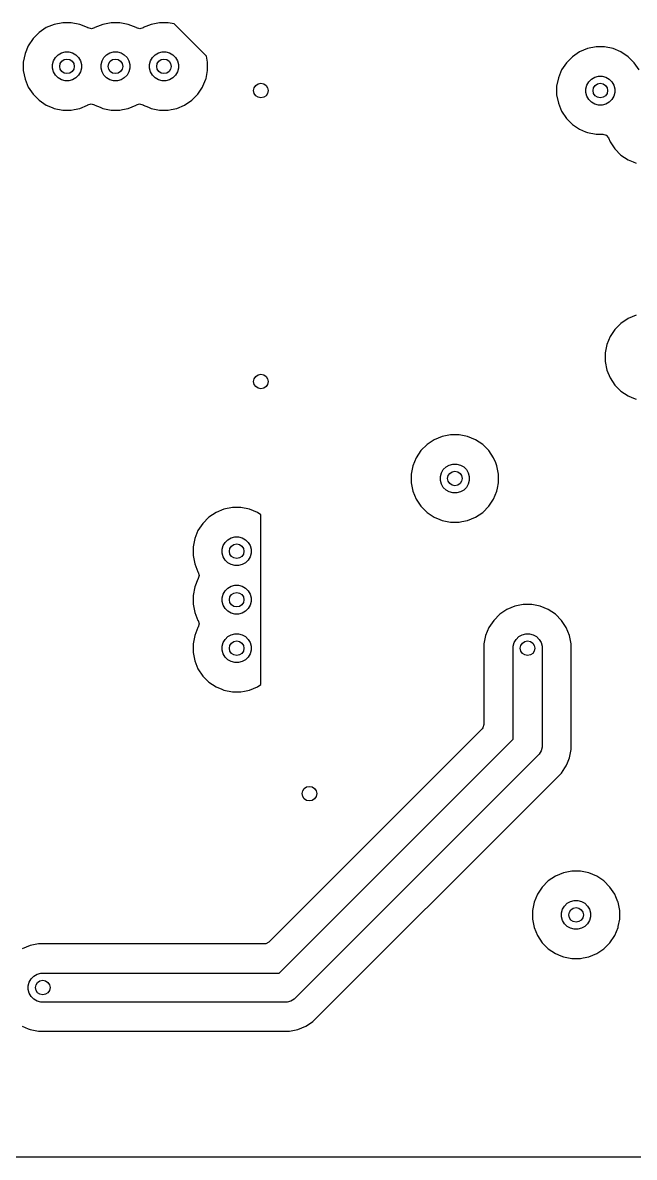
# Model space of a CAD drawing. Header units: inches. Extents: x 1.32 to 5.22, y -7.01 to -1.14.
# Drawn here: x 3.783 to 4.28, y -3.799 to -2.878 of the extents above; entities that cross this region are included whole.
import ezdxf

# ---------------------------------------------------------------- set-up
doc = ezdxf.new("R2010")
doc.units = ezdxf.units.IN
doc.header["$MEASUREMENT"] = 0
doc.layers.add('B.Cu', color=153, linetype='CONTINUOUS', true_color=0x4d7fc4)

msp = doc.modelspace()

# ---------------------------------------------------------------- linework, layer by layer
at = {"layer": 'B.Cu', "linetype": 'CONTINUOUS'}
for p, q in [((3.8021, -2.88197), (3.7963, -2.88585)), ((3.80856, -2.8793), (3.8021, -2.88197)), ((3.8021, -2.88197), (3.8021, -2.88197)), ((3.81541, -2.87793), (3.80856, -2.8793)), ((3.80856, -2.8793), (3.80856, -2.8793)), ((3.82239, -2.87793), (3.81541, -2.87793)), ((3.81541, -2.87793), (3.81541, -2.87793)), ((3.82924, -2.8793), (3.82239, -2.87793)), ((3.82239, -2.87793), (3.82239, -2.87793)), ((3.83569, -2.88197), (3.82924, -2.8793)), ((3.82924, -2.8793), (3.82924, -2.8793)), ((3.83587, -2.88209), (3.83569, -2.88197)), ((3.83569, -2.88197), (3.83569, -2.88197)), ((3.83602, -2.88218), (3.83587, -2.88209)), ((3.83867, -2.88291), (3.83602, -2.88218)), ((3.84129, -2.88209), (3.83867, -2.88291)), ((3.84147, -2.88197), (3.84129, -2.88209)), ((3.84793, -2.8793), (3.84147, -2.88197)), ((3.84147, -2.88197), (3.84147, -2.88197)), ((3.85478, -2.87793), (3.84793, -2.8793)), ((3.84793, -2.8793), (3.84793, -2.8793)), ((3.86176, -2.87793), (3.85478, -2.87793)), ((3.85478, -2.87793), (3.85478, -2.87793)), ((3.86861, -2.8793), (3.86176, -2.87793)), ((3.86176, -2.87793), (3.86176, -2.87793)), ((3.87506, -2.88197), (3.86861, -2.8793)), ((3.86861, -2.8793), (3.86861, -2.8793)), ((3.87524, -2.88209), (3.87506, -2.88197)), ((3.87506, -2.88197), (3.87506, -2.88197)), ((3.87539, -2.88218), (3.87524, -2.88209)), ((3.87804, -2.88291), (3.87539, -2.88218)), ((3.88066, -2.88209), (3.87804, -2.88291)), ((3.88084, -2.88197), (3.88066, -2.88209)), ((3.8873, -2.8793), (3.88084, -2.88197)), ((3.88084, -2.88197), (3.88084, -2.88197)), ((3.89415, -2.87793), (3.8873, -2.8793)), ((3.8873, -2.8793), (3.8873, -2.8793)), ((3.90113, -2.87793), (3.89415, -2.87793)), ((3.89415, -2.87793), (3.89415, -2.87793)), ((3.90588, -2.87888), (3.90113, -2.87793)), ((3.90113, -2.87793), (3.90113, -2.87793)), ((3.93215, -2.90515), (3.90588, -2.87888)), ((3.79136, -2.89079), (3.78748, -2.89659)), ((3.7963, -2.88585), (3.79136, -2.89079)), ((3.79136, -2.89079), (3.79136, -2.89079)), ((3.7963, -2.88585), (3.7963, -2.88585)), ((3.78748, -2.89659), (3.78481, -2.90304)), ((3.78748, -2.89659), (3.78748, -2.89659)), ((3.81438, -2.90247), (3.81736, -2.90168)), ((3.81736, -2.90168), (3.82044, -2.90168)), ((3.82044, -2.90168), (3.82342, -2.90247)), ((3.85375, -2.90247), (3.85673, -2.90168)), ((3.85673, -2.90168), (3.85981, -2.90168)), ((3.85981, -2.90168), (3.86279, -2.90247)), ((3.89312, -2.90247), (3.8961, -2.90168)), ((3.8961, -2.90168), (3.89918, -2.90168)), ((3.89918, -2.90168), (3.90216, -2.90247)), ((4.23518, -2.90165), (4.22937, -2.90553)), ((4.24163, -2.89898), (4.23518, -2.90165)), ((4.23518, -2.90165), (4.23518, -2.90165)), ((4.24848, -2.89762), (4.24163, -2.89898)), ((4.24163, -2.89898), (4.24163, -2.89898)), ((4.25546, -2.89762), (4.24848, -2.89762)), ((4.24848, -2.89762), (4.24848, -2.89762)), ((4.26231, -2.89898), (4.25546, -2.89762)), ((4.25546, -2.89762), (4.25546, -2.89762)), ((4.26876, -2.90165), (4.26231, -2.89898)), ((4.26231, -2.89898), (4.26231, -2.89898)), ((4.27457, -2.90553), (4.26876, -2.90165)), ((4.26876, -2.90165), (4.26876, -2.90165)), ((3.78481, -2.90304), (3.78344, -2.90989)), ((3.78344, -2.90989), (3.78344, -2.91688)), ((3.78481, -2.90304), (3.78481, -2.90304)), ((3.80719, -2.91184), (3.80799, -2.90887)), ((3.80799, -2.90887), (3.80953, -2.9062)), ((3.80953, -2.9062), (3.81171, -2.90402)), ((3.81171, -2.90402), (3.81438, -2.90247)), ((3.82342, -2.90247), (3.82609, -2.90402)), ((3.82609, -2.90402), (3.82827, -2.9062)), ((3.82827, -2.9062), (3.82981, -2.90887)), ((3.82981, -2.90887), (3.83061, -2.91184)), ((3.84656, -2.91184), (3.84736, -2.90887)), ((3.84736, -2.90887), (3.8489, -2.9062)), ((3.8489, -2.9062), (3.85108, -2.90402)), ((3.85108, -2.90402), (3.85375, -2.90247)), ((3.86279, -2.90247), (3.86546, -2.90402)), ((3.86546, -2.90402), (3.86764, -2.9062)), ((3.86764, -2.9062), (3.86918, -2.90887)), ((3.86918, -2.90887), (3.86998, -2.91184)), ((3.88593, -2.91184), (3.88673, -2.90887)), ((3.88673, -2.90887), (3.88827, -2.9062)), ((3.88827, -2.9062), (3.89045, -2.90402)), ((3.89045, -2.90402), (3.89312, -2.90247)), ((3.90216, -2.90247), (3.90483, -2.90402)), ((3.90483, -2.90402), (3.90701, -2.9062)), ((3.90701, -2.9062), (3.90855, -2.90887)), ((3.90855, -2.90887), (3.90935, -2.91184)), ((3.93309, -2.90989), (3.93215, -2.90515)), ((3.93309, -2.91688), (3.93309, -2.90989)), ((3.93309, -2.90989), (3.93309, -2.90989)), ((4.22443, -2.91047), (4.22055, -2.91628)), ((4.22937, -2.90553), (4.22443, -2.91047)), ((4.22443, -2.91047), (4.22443, -2.91047)), ((4.22937, -2.90553), (4.22937, -2.90553)), ((4.27951, -2.91047), (4.27457, -2.90553)), ((4.27457, -2.90553), (4.27457, -2.90553)), ((4.28339, -2.91628), (4.27951, -2.91047)), ((4.27951, -2.91047), (4.27951, -2.91047)), ((3.78344, -2.91688), (3.78481, -2.92373)), ((3.80719, -2.91493), (3.80719, -2.91184)), ((3.80799, -2.91791), (3.80719, -2.91493)), ((3.80953, -2.92058), (3.80799, -2.91791)), ((3.82981, -2.91791), (3.82827, -2.92058)), ((3.83061, -2.91493), (3.82981, -2.91791)), ((3.83061, -2.91184), (3.83061, -2.91493)), ((3.84656, -2.91493), (3.84656, -2.91184)), ((3.84736, -2.91791), (3.84656, -2.91493)), ((3.8489, -2.92058), (3.84736, -2.91791)), ((3.86918, -2.91791), (3.86764, -2.92058)), ((3.86998, -2.91493), (3.86918, -2.91791)), ((3.86998, -2.91184), (3.86998, -2.91493)), ((3.88593, -2.91493), (3.88593, -2.91184)), ((3.88673, -2.91791), (3.88593, -2.91493)), ((3.88827, -2.92058), (3.88673, -2.91791)), ((3.90855, -2.91791), (3.90701, -2.92058)), ((3.90935, -2.91493), (3.90855, -2.91791)), ((3.90935, -2.91184), (3.90935, -2.91493)), ((3.93181, -2.92333), (3.93309, -2.91688)), ((3.93309, -2.91688), (3.93309, -2.91688)), ((4.22055, -2.91628), (4.21788, -2.92273)), ((4.22055, -2.91628), (4.22055, -2.91628)), ((3.78481, -2.92373), (3.78481, -2.92373)), ((3.78481, -2.92373), (3.78748, -2.93018)), ((3.81171, -2.92276), (3.80953, -2.92058)), ((3.81438, -2.9243), (3.81171, -2.92276)), ((3.81736, -2.9251), (3.81438, -2.9243)), ((3.82044, -2.9251), (3.81736, -2.9251)), ((3.82342, -2.9243), (3.82044, -2.9251)), ((3.82609, -2.92276), (3.82342, -2.9243)), ((3.82827, -2.92058), (3.82609, -2.92276)), ((3.85108, -2.92276), (3.8489, -2.92058)), ((3.85375, -2.9243), (3.85108, -2.92276)), ((3.85673, -2.9251), (3.85375, -2.9243)), ((3.85981, -2.9251), (3.85673, -2.9251)), ((3.86279, -2.9243), (3.85981, -2.9251)), ((3.86546, -2.92276), (3.86279, -2.9243)), ((3.86764, -2.92058), (3.86546, -2.92276)), ((3.89045, -2.92276), (3.88827, -2.92058)), ((3.89312, -2.9243), (3.89045, -2.92276)), ((3.8961, -2.9251), (3.89312, -2.9243)), ((3.89918, -2.9251), (3.8961, -2.9251)), ((3.90216, -2.9243), (3.89918, -2.9251)), ((3.90483, -2.92276), (3.90216, -2.9243)), ((3.90701, -2.92058), (3.90483, -2.92276)), ((3.92906, -2.93018), (3.9293, -2.92958)), ((3.9293, -2.92958), (3.93173, -2.92373)), ((3.93173, -2.92373), (3.93181, -2.92333)), ((4.21788, -2.92273), (4.21652, -2.92958)), ((4.21652, -2.92958), (4.21652, -2.93656)), ((4.21788, -2.92273), (4.21788, -2.92273)), ((4.24026, -2.93153), (4.24106, -2.92855)), ((4.24106, -2.92855), (4.2426, -2.92588)), ((4.2426, -2.92588), (4.24478, -2.9237)), ((4.24478, -2.9237), (4.24745, -2.92216)), ((4.24745, -2.92216), (4.25043, -2.92136)), ((4.25043, -2.92136), (4.25351, -2.92136)), ((4.25351, -2.92136), (4.25649, -2.92216)), ((4.25649, -2.92216), (4.25916, -2.9237)), ((4.25916, -2.9237), (4.26134, -2.92588)), ((4.26134, -2.92588), (4.26288, -2.92855)), ((4.26288, -2.92855), (4.26368, -2.93153)), ((3.78748, -2.93018), (3.78748, -2.93018)), ((3.78748, -2.93018), (3.79136, -2.93599)), ((3.79136, -2.93599), (3.79136, -2.93599)), ((3.79136, -2.93599), (3.7963, -2.94092)), ((3.92024, -2.94092), (3.92518, -2.93599)), ((3.92518, -2.93599), (3.92906, -2.93018)), ((4.21652, -2.93656), (4.21788, -2.94341)), ((4.24026, -2.93461), (4.24026, -2.93153)), ((4.24106, -2.93759), (4.24026, -2.93461)), ((4.2426, -2.94026), (4.24106, -2.93759)), ((4.26288, -2.93759), (4.26134, -2.94026)), ((4.26368, -2.93461), (4.26288, -2.93759)), ((4.26368, -2.93153), (4.26368, -2.93461)), ((3.7963, -2.94092), (3.7963, -2.94092)), ((3.7963, -2.94092), (3.8021, -2.9448)), ((3.8021, -2.9448), (3.8021, -2.9448)), ((3.8021, -2.9448), (3.80694, -2.94681)), ((3.80694, -2.94681), (3.80856, -2.94748)), ((3.80856, -2.94748), (3.80856, -2.94748)), ((3.80856, -2.94748), (3.80856, -2.94748)), ((3.80856, -2.94748), (3.81541, -2.94884)), ((3.82467, -2.94838), (3.82924, -2.94748)), ((3.82924, -2.94748), (3.83569, -2.9448)), ((3.82924, -2.94748), (3.82924, -2.94748)), ((3.82924, -2.94748), (3.82924, -2.94748)), ((3.83569, -2.9448), (3.83587, -2.94468)), ((3.83587, -2.94468), (3.8385, -2.94386)), ((3.8385, -2.94386), (3.84115, -2.94459)), ((3.84115, -2.94459), (3.84129, -2.94468)), ((3.84129, -2.94468), (3.84147, -2.9448)), ((3.84147, -2.9448), (3.84147, -2.9448)), ((3.84147, -2.9448), (3.84147, -2.9448)), ((3.84147, -2.9448), (3.84578, -2.94659)), ((3.84578, -2.94659), (3.84793, -2.94748)), ((3.84793, -2.94748), (3.84793, -2.94748)), ((3.84793, -2.94748), (3.84793, -2.94748)), ((3.84793, -2.94748), (3.85478, -2.94884)), ((3.86404, -2.94838), (3.86861, -2.94748)), ((3.86861, -2.94748), (3.87506, -2.9448)), ((3.86861, -2.94748), (3.86861, -2.94748)), ((3.86861, -2.94748), (3.86861, -2.94748)), ((3.87506, -2.9448), (3.87524, -2.94468)), ((3.87524, -2.94468), (3.87787, -2.94386)), ((3.87787, -2.94386), (3.88052, -2.94459)), ((3.88052, -2.94459), (3.88066, -2.94468)), ((3.88066, -2.94468), (3.88084, -2.9448)), ((3.88084, -2.9448), (3.88084, -2.9448)), ((3.88084, -2.9448), (3.88084, -2.9448)), ((3.88084, -2.9448), (3.88515, -2.94659)), ((3.88515, -2.94659), (3.8873, -2.94748)), ((3.8873, -2.94748), (3.8873, -2.94748)), ((3.8873, -2.94748), (3.8873, -2.94748)), ((3.8873, -2.94748), (3.89415, -2.94884)), ((3.90341, -2.94838), (3.90798, -2.94748)), ((3.90798, -2.94748), (3.91443, -2.9448)), ((3.90798, -2.94748), (3.90798, -2.94748)), ((3.90798, -2.94748), (3.90798, -2.94748)), ((3.91443, -2.9448), (3.92024, -2.94092)), ((4.21788, -2.94341), (4.21788, -2.94341)), ((4.21788, -2.94341), (4.22055, -2.94986)), ((4.24478, -2.94244), (4.2426, -2.94026)), ((4.24745, -2.94398), (4.24478, -2.94244)), ((4.25043, -2.94478), (4.24745, -2.94398)), ((4.25351, -2.94478), (4.25043, -2.94478)), ((4.25649, -2.94398), (4.25351, -2.94478)), ((4.25916, -2.94244), (4.25649, -2.94398)), ((4.26134, -2.94026), (4.25916, -2.94244)), ((3.81541, -2.94884), (3.81541, -2.94884)), ((3.81541, -2.94884), (3.81541, -2.94884)), ((3.81541, -2.94884), (3.82239, -2.94884)), ((3.82239, -2.94884), (3.82467, -2.94838)), ((3.82239, -2.94884), (3.82239, -2.94884)), ((3.85478, -2.94884), (3.85478, -2.94884)), ((3.85478, -2.94884), (3.85478, -2.94884)), ((3.85478, -2.94884), (3.86176, -2.94884)), ((3.86176, -2.94884), (3.86404, -2.94838)), ((3.86176, -2.94884), (3.86176, -2.94884)), ((3.89415, -2.94884), (3.89415, -2.94884)), ((3.89415, -2.94884), (3.89415, -2.94884)), ((3.89415, -2.94884), (3.90113, -2.94884)), ((3.90113, -2.94884), (3.90341, -2.94838)), ((3.90113, -2.94884), (3.90113, -2.94884)), ((4.22055, -2.94986), (4.22055, -2.94986)), ((4.22055, -2.94986), (4.22443, -2.95567)), ((4.22443, -2.95567), (4.22443, -2.95567)), ((4.22443, -2.95567), (4.22937, -2.96061)), ((4.22937, -2.96061), (4.22937, -2.96061)), ((4.22937, -2.96061), (4.23518, -2.96449)), ((4.23518, -2.96449), (4.23518, -2.96449)), ((4.23518, -2.96449), (4.24001, -2.96649)), ((4.24001, -2.96649), (4.24163, -2.96716)), ((4.24163, -2.96716), (4.24163, -2.96716)), ((4.24163, -2.96716), (4.24163, -2.96716)), ((4.24163, -2.96716), (4.24848, -2.96852)), ((4.24848, -2.96852), (4.24848, -2.96852)), ((4.24848, -2.96852), (4.25411, -2.96852)), ((4.25411, -2.96852), (4.25675, -2.9693)), ((4.25675, -2.9693), (4.25855, -2.97138)), ((4.25855, -2.97138), (4.25862, -2.97154)), ((4.25862, -2.97154), (4.25992, -2.97467)), ((4.25992, -2.97467), (4.25992, -2.97467)), ((4.25992, -2.97467), (4.2638, -2.98047)), ((4.2638, -2.98047), (4.2638, -2.98047)), ((4.2638, -2.98047), (4.26874, -2.98541)), ((4.26874, -2.98541), (4.26874, -2.98541)), ((4.26874, -2.98541), (4.27455, -2.98929)), ((4.27455, -2.98929), (4.27455, -2.98929)), ((4.27455, -2.98929), (4.27854, -2.99095)), ((4.27854, -2.99095), (4.281, -2.99196)), ((4.26874, -3.12207), (4.2638, -3.12701)), ((4.27455, -3.11819), (4.26874, -3.12207)), ((4.26874, -3.12207), (4.26874, -3.12207)), ((4.281, -3.11552), (4.27455, -3.11819)), ((4.27455, -3.11819), (4.27455, -3.11819)), ((4.2638, -3.12701), (4.25992, -3.13281)), ((4.2638, -3.12701), (4.2638, -3.12701)), ((4.25725, -3.13927), (4.25589, -3.14611)), ((4.25992, -3.13281), (4.25725, -3.13927)), ((4.25725, -3.13927), (4.25725, -3.13927)), ((4.25992, -3.13281), (4.25992, -3.13281)), ((4.25589, -3.14611), (4.25589, -3.1531)), ((4.25589, -3.1531), (4.25725, -3.15995)), ((4.25725, -3.15995), (4.25725, -3.15995)), ((4.25725, -3.15995), (4.25992, -3.1664)), ((4.25992, -3.1664), (4.25992, -3.1664)), ((4.25992, -3.1664), (4.2638, -3.17221)), ((4.2638, -3.17221), (4.2638, -3.17221)), ((4.2638, -3.17221), (4.26874, -3.17714)), ((4.26874, -3.17714), (4.26874, -3.17714)), ((4.26874, -3.17714), (4.27455, -3.18102)), ((4.27455, -3.18102), (4.27455, -3.18102)), ((4.27455, -3.18102), (4.27756, -3.18227)), ((4.27756, -3.18227), (4.281, -3.1837)), ((4.12352, -3.21394), (4.11707, -3.21661)), ((4.13037, -3.21258), (4.12352, -3.21394)), ((4.12352, -3.21394), (4.12352, -3.21394)), ((4.13735, -3.21258), (4.13037, -3.21258)), ((4.13037, -3.21258), (4.13037, -3.21258)), ((4.1442, -3.21394), (4.13735, -3.21258)), ((4.13735, -3.21258), (4.13735, -3.21258)), ((4.15065, -3.21661), (4.1442, -3.21394)), ((4.1442, -3.21394), (4.1442, -3.21394)), ((4.11126, -3.22049), (4.10632, -3.22543)), ((4.11706, -3.21661), (4.11126, -3.22049)), ((4.11126, -3.22049), (4.11126, -3.22049)), ((4.11707, -3.21661), (4.11706, -3.21661)), ((4.15646, -3.22049), (4.15065, -3.21661)), ((4.15065, -3.21661), (4.15065, -3.21661)), ((4.1614, -3.22543), (4.15646, -3.22049)), ((4.15646, -3.22049), (4.15646, -3.22049)), ((4.10244, -3.23124), (4.09977, -3.23769)), ((4.10632, -3.22543), (4.10244, -3.23124)), ((4.10244, -3.23124), (4.10244, -3.23124)), ((4.10632, -3.22543), (4.10632, -3.22543)), ((4.16528, -3.23124), (4.1614, -3.22543)), ((4.1614, -3.22543), (4.1614, -3.22543)), ((4.16699, -3.23539), (4.16528, -3.23124)), ((4.16528, -3.23124), (4.16528, -3.23124)), ((4.09977, -3.23769), (4.09841, -3.24454)), ((4.09977, -3.23769), (4.09977, -3.23769)), ((4.12295, -3.24351), (4.12449, -3.24084)), ((4.12449, -3.24084), (4.12667, -3.23866)), ((4.12667, -3.23866), (4.12934, -3.23712)), ((4.12934, -3.23712), (4.13232, -3.23632)), ((4.13232, -3.23632), (4.1354, -3.23632)), ((4.1354, -3.23632), (4.13838, -3.23712)), ((4.13838, -3.23712), (4.14105, -3.23866)), ((4.14105, -3.23866), (4.14323, -3.24084)), ((4.14323, -3.24084), (4.14477, -3.24351)), ((4.1676, -3.23684), (4.16699, -3.23539)), ((4.16795, -3.23769), (4.1676, -3.23684)), ((4.16931, -3.24454), (4.16795, -3.23769)), ((4.16795, -3.23769), (4.16795, -3.23769)), ((4.09841, -3.24454), (4.09841, -3.25152)), ((4.09841, -3.25152), (4.09977, -3.25837)), ((4.12215, -3.24649), (4.12295, -3.24351)), ((4.12215, -3.24957), (4.12215, -3.24649)), ((4.12295, -3.25255), (4.12215, -3.24957)), ((4.14477, -3.24351), (4.14557, -3.24649)), ((4.14557, -3.24957), (4.14477, -3.25255)), ((4.14557, -3.24649), (4.14557, -3.24957)), ((4.16844, -3.25588), (4.16931, -3.25152)), ((4.16931, -3.25152), (4.16931, -3.24454)), ((4.16931, -3.24454), (4.16931, -3.24454)), ((4.16931, -3.25152), (4.16931, -3.25152)), ((4.09977, -3.25837), (4.09977, -3.25837)), ((4.09977, -3.25837), (4.10244, -3.26482)), ((4.12449, -3.25522), (4.12295, -3.25255)), ((4.12667, -3.2574), (4.12449, -3.25522)), ((4.12934, -3.25894), (4.12667, -3.2574)), ((4.13232, -3.25974), (4.12934, -3.25894)), ((4.1354, -3.25974), (4.13232, -3.25974)), ((4.13838, -3.25894), (4.1354, -3.25974)), ((4.14105, -3.2574), (4.13838, -3.25894)), ((4.14323, -3.25522), (4.14105, -3.2574)), ((4.14477, -3.25255), (4.14323, -3.25522)), ((4.16528, -3.26482), (4.16795, -3.25837)), ((4.16795, -3.25837), (4.16844, -3.25588)), ((4.10244, -3.26482), (4.10244, -3.26482)), ((4.10244, -3.26482), (4.10632, -3.27063)), ((4.1614, -3.27063), (4.16528, -3.26482)), ((3.93409, -3.27955), (3.92916, -3.28449)), ((3.9399, -3.27567), (3.93409, -3.27955)), ((3.93409, -3.27955), (3.93409, -3.27955)), ((3.94635, -3.273), (3.9399, -3.27567)), ((3.9399, -3.27567), (3.9399, -3.27567)), ((3.9532, -3.27163), (3.94635, -3.273)), ((3.94635, -3.273), (3.94635, -3.273)), ((3.96018, -3.27163), (3.9532, -3.27163)), ((3.9532, -3.27163), (3.9532, -3.27163)), ((3.96703, -3.273), (3.96018, -3.27163)), ((3.96018, -3.27163), (3.96018, -3.27163)), ((3.97349, -3.27567), (3.96703, -3.273)), ((3.96703, -3.273), (3.96703, -3.273)), ((3.97638, -3.2776), (3.97349, -3.27567)), ((3.97349, -3.27567), (3.97349, -3.27567)), ((3.97638, -3.41531), (3.97638, -3.2776)), ((4.10632, -3.27063), (4.10632, -3.27063)), ((4.10632, -3.27063), (4.11126, -3.27557)), ((4.11126, -3.27557), (4.11126, -3.27557)), ((4.11126, -3.27557), (4.11706, -3.27945)), ((4.11706, -3.27945), (4.11707, -3.27945)), ((4.11707, -3.27945), (4.12163, -3.28134)), ((4.1442, -3.28212), (4.15065, -3.27945)), ((4.15065, -3.27945), (4.15646, -3.27557)), ((4.15646, -3.27557), (4.1614, -3.27063)), ((3.92915, -3.28449), (3.92528, -3.29029)), ((3.92916, -3.28449), (3.92915, -3.28449)), ((4.12163, -3.28134), (4.12352, -3.28212)), ((4.12352, -3.28212), (4.12352, -3.28212)), ((4.12352, -3.28212), (4.12352, -3.28212)), ((4.12352, -3.28212), (4.13037, -3.28348)), ((4.13037, -3.28348), (4.13037, -3.28348)), ((4.13037, -3.28348), (4.13037, -3.28348)), ((4.13037, -3.28348), (4.13735, -3.28348)), ((4.13735, -3.28348), (4.13963, -3.28303)), ((4.13735, -3.28348), (4.13735, -3.28348)), ((4.13963, -3.28303), (4.1442, -3.28212)), ((4.1442, -3.28212), (4.1442, -3.28212)), ((4.1442, -3.28212), (4.1442, -3.28212)), ((3.9226, -3.29675), (3.92124, -3.30359)), ((3.92527, -3.29029), (3.9226, -3.29675)), ((3.9226, -3.29675), (3.9226, -3.29675)), ((3.92528, -3.29029), (3.92527, -3.29029)), ((3.94732, -3.2999), (3.9495, -3.29772)), ((3.9495, -3.29772), (3.95217, -3.29617)), ((3.95217, -3.29617), (3.95515, -3.29538)), ((3.95515, -3.29538), (3.95823, -3.29538)), ((3.95823, -3.29538), (3.96121, -3.29617)), ((3.96121, -3.29617), (3.96388, -3.29772)), ((3.96388, -3.29772), (3.96606, -3.2999)), ((3.92124, -3.30359), (3.92124, -3.31058)), ((3.94498, -3.30554), (3.94578, -3.30257)), ((3.94498, -3.30863), (3.94498, -3.30554)), ((3.94578, -3.30257), (3.94732, -3.2999)), ((3.96606, -3.2999), (3.9676, -3.30257)), ((3.9676, -3.30257), (3.9684, -3.30554)), ((3.9684, -3.30554), (3.9684, -3.30863)), ((3.92124, -3.31058), (3.9226, -3.31743)), ((3.94578, -3.31161), (3.94498, -3.30863)), ((3.94732, -3.31428), (3.94578, -3.31161)), ((3.9495, -3.31646), (3.94732, -3.31428)), ((3.95217, -3.318), (3.9495, -3.31646)), ((3.96388, -3.31646), (3.96121, -3.318)), ((3.96606, -3.31428), (3.96388, -3.31646)), ((3.9676, -3.31161), (3.96606, -3.31428)), ((3.9684, -3.30863), (3.9676, -3.31161)), ((3.9226, -3.31743), (3.9226, -3.31743)), ((3.9226, -3.31743), (3.92527, -3.32388)), ((3.92527, -3.32388), (3.92528, -3.32388)), ((3.92528, -3.32388), (3.9254, -3.32406)), ((3.9254, -3.32406), (3.92622, -3.32668)), ((3.95515, -3.3188), (3.95217, -3.318)), ((3.95823, -3.3188), (3.95515, -3.3188)), ((3.96121, -3.318), (3.95823, -3.3188)), ((3.92527, -3.32966), (3.9226, -3.33612)), ((3.92528, -3.32966), (3.92527, -3.32966)), ((3.9254, -3.32948), (3.92528, -3.32966)), ((3.92549, -3.32934), (3.9254, -3.32948)), ((3.92622, -3.32668), (3.92549, -3.32934)), ((3.95217, -3.33554), (3.95515, -3.33475)), ((3.95515, -3.33475), (3.95823, -3.33475)), ((3.95823, -3.33475), (3.96121, -3.33554)), ((3.9226, -3.33612), (3.92124, -3.34296)), ((3.92124, -3.34296), (3.92124, -3.34995)), ((3.9226, -3.33612), (3.9226, -3.33612)), ((3.94498, -3.34492), (3.94578, -3.34194)), ((3.94578, -3.34194), (3.94732, -3.33927)), ((3.94732, -3.33927), (3.9495, -3.33709)), ((3.9495, -3.33709), (3.95217, -3.33554)), ((3.96121, -3.33554), (3.96388, -3.33709)), ((3.96388, -3.33709), (3.96606, -3.33927)), ((3.96606, -3.33927), (3.9676, -3.34194)), ((3.9676, -3.34194), (3.9684, -3.34492)), ((3.92124, -3.34995), (3.9226, -3.3568)), ((3.94498, -3.348), (3.94498, -3.34492)), ((3.94578, -3.35098), (3.94498, -3.348)), ((3.94732, -3.35365), (3.94578, -3.35098)), ((3.9676, -3.35098), (3.96606, -3.35365)), ((3.9684, -3.348), (3.9676, -3.35098)), ((3.9684, -3.34492), (3.9684, -3.348)), ((4.18257, -3.35174), (4.17612, -3.35441)), ((4.18942, -3.35037), (4.18257, -3.35174)), ((4.18257, -3.35174), (4.18257, -3.35174)), ((4.19641, -3.35037), (4.18942, -3.35037)), ((4.18942, -3.35037), (4.18942, -3.35037)), ((4.20325, -3.35174), (4.19641, -3.35037)), ((4.19641, -3.35037), (4.19641, -3.35037)), ((4.20971, -3.35441), (4.20325, -3.35174)), ((4.20325, -3.35174), (4.20325, -3.35174)), ((3.9226, -3.3568), (3.9226, -3.3568)), ((3.9226, -3.3568), (3.92527, -3.36325)), ((3.9495, -3.35583), (3.94732, -3.35365)), ((3.95217, -3.35737), (3.9495, -3.35583)), ((3.95515, -3.35817), (3.95217, -3.35737)), ((3.95823, -3.35817), (3.95515, -3.35817)), ((3.96121, -3.35737), (3.95823, -3.35817)), ((3.96388, -3.35583), (3.96121, -3.35737)), ((3.96606, -3.35365), (3.96388, -3.35583)), ((4.17031, -3.35829), (4.16538, -3.36323)), ((4.17612, -3.35441), (4.17031, -3.35829)), ((4.17031, -3.35829), (4.17031, -3.35829)), ((4.17612, -3.35441), (4.17612, -3.35441)), ((4.21551, -3.35829), (4.20971, -3.35441)), ((4.20971, -3.35441), (4.20971, -3.35441)), ((4.22045, -3.36323), (4.21551, -3.35829)), ((4.21551, -3.35829), (4.21551, -3.35829)), ((3.92527, -3.36903), (3.9226, -3.37549)), ((3.92527, -3.36325), (3.92528, -3.36325)), ((3.92528, -3.36903), (3.92527, -3.36903)), ((3.92528, -3.36325), (3.9254, -3.36343)), ((3.9254, -3.36885), (3.92528, -3.36903)), ((3.9254, -3.36343), (3.92622, -3.36605)), ((3.92549, -3.36871), (3.9254, -3.36885)), ((3.92622, -3.36605), (3.92549, -3.36871)), ((4.1615, -3.36903), (4.15882, -3.37549)), ((4.16538, -3.36323), (4.1615, -3.36903)), ((4.1615, -3.36903), (4.1615, -3.36903)), ((4.16538, -3.36323), (4.16538, -3.36323)), ((4.22433, -3.36903), (4.22045, -3.36323)), ((4.22045, -3.36323), (4.22045, -3.36323)), ((4.227, -3.37549), (4.22433, -3.36903)), ((4.22433, -3.36903), (4.22433, -3.36903)), ((3.9226, -3.37549), (3.92124, -3.38233)), ((3.9226, -3.37549), (3.9226, -3.37549)), ((3.94578, -3.38131), (3.94732, -3.37864)), ((3.94732, -3.37864), (3.9495, -3.37646)), ((3.9495, -3.37646), (3.95217, -3.37491)), ((3.95217, -3.37491), (3.95515, -3.37412)), ((3.95515, -3.37412), (3.95823, -3.37412)), ((3.95823, -3.37412), (3.96121, -3.37491)), ((3.96121, -3.37491), (3.96388, -3.37646)), ((3.96388, -3.37646), (3.96606, -3.37864)), ((3.96606, -3.37864), (3.9676, -3.38131)), ((4.15882, -3.37549), (4.15746, -3.38233)), ((4.15882, -3.37549), (4.15882, -3.37549)), ((4.182, -3.38131), (4.18354, -3.37864)), ((4.18354, -3.37864), (4.18572, -3.37646)), ((4.18572, -3.37646), (4.18839, -3.37491)), ((4.18839, -3.37491), (4.19137, -3.37412)), ((4.19137, -3.37412), (4.19446, -3.37412)), ((4.19446, -3.37412), (4.19743, -3.37491)), ((4.19743, -3.37491), (4.2001, -3.37646)), ((4.2001, -3.37646), (4.20228, -3.37864)), ((4.20228, -3.37864), (4.20383, -3.38131)), ((4.22837, -3.38233), (4.227, -3.37549)), ((4.227, -3.37549), (4.227, -3.37549)), ((3.92124, -3.38233), (3.92124, -3.38932)), ((3.92124, -3.38932), (3.9226, -3.39617)), ((3.94498, -3.38429), (3.94578, -3.38131)), ((3.94498, -3.38737), (3.94498, -3.38429)), ((3.94578, -3.39035), (3.94498, -3.38737)), ((3.9676, -3.38131), (3.9684, -3.38429)), ((3.9684, -3.38737), (3.9676, -3.39035)), ((3.9684, -3.38429), (3.9684, -3.38737)), ((4.15746, -3.38233), (4.15746, -3.44786)), ((4.1811, -3.38583), (4.1812, -3.38429)), ((4.1811, -3.45967), (4.1811, -3.38583)), ((4.1812, -3.38429), (4.182, -3.38131)), ((4.20383, -3.38131), (4.20462, -3.38429)), ((4.20462, -3.38429), (4.20472, -3.38583)), ((4.20472, -3.38583), (4.20472, -3.46457)), ((4.22837, -3.46108), (4.22837, -3.38233)), ((4.22837, -3.38233), (4.22837, -3.38233)), ((4.22837, -3.38233), (4.22837, -3.38233)), ((3.9226, -3.39617), (3.9226, -3.39617)), ((3.9226, -3.39617), (3.92527, -3.40262)), ((3.94732, -3.39302), (3.94578, -3.39035)), ((3.9495, -3.3952), (3.94732, -3.39302)), ((3.95217, -3.39674), (3.9495, -3.3952)), ((3.95515, -3.39754), (3.95217, -3.39674)), ((3.95823, -3.39754), (3.95515, -3.39754)), ((3.96121, -3.39674), (3.95823, -3.39754)), ((3.96388, -3.3952), (3.96121, -3.39674)), ((3.96606, -3.39302), (3.96388, -3.3952)), ((3.9676, -3.39035), (3.96606, -3.39302)), ((3.92527, -3.40262), (3.92528, -3.40262)), ((3.92528, -3.40262), (3.92915, -3.40843)), ((3.92915, -3.40843), (3.92916, -3.40843)), ((3.92916, -3.40843), (3.93409, -3.41336)), ((3.93409, -3.41336), (3.93409, -3.41336)), ((3.93409, -3.41336), (3.9399, -3.41724)), ((3.9399, -3.41724), (3.9399, -3.41724)), ((3.9399, -3.41724), (3.94463, -3.4192)), ((3.96703, -3.41992), (3.97349, -3.41724)), ((3.97349, -3.41724), (3.97638, -3.41531)), ((3.94463, -3.4192), (3.94635, -3.41992)), ((3.94635, -3.41992), (3.94635, -3.41992)), ((3.94635, -3.41992), (3.94635, -3.41992)), ((3.94635, -3.41992), (3.9532, -3.42128)), ((3.9532, -3.42128), (3.9532, -3.42128)), ((3.9532, -3.42128), (3.9532, -3.42128)), ((3.9532, -3.42128), (3.96018, -3.42128)), ((3.96018, -3.42128), (3.96297, -3.42073)), ((3.96018, -3.42128), (3.96018, -3.42128)), ((3.96297, -3.42073), (3.96703, -3.41992)), ((3.96703, -3.41992), (3.96703, -3.41992)), ((3.96703, -3.41992), (3.96703, -3.41992)), ((4.15603, -3.45131), (3.98281, -3.62453)), ((4.15669, -3.4505), (4.15603, -3.45131)), ((4.15746, -3.44786), (4.15669, -3.4505)), ((3.99117, -3.64961), (4.1811, -3.45967)), ((4.22837, -3.46806), (4.22837, -3.46108)), ((4.20127, -3.47292), (4.00441, -3.66977)), ((4.20228, -3.47176), (4.20127, -3.47292)), ((4.20383, -3.46909), (4.20228, -3.47176)), ((4.20462, -3.46611), (4.20383, -3.46909)), ((4.20472, -3.46457), (4.20462, -3.46611)), ((4.227, -3.47491), (4.22837, -3.46806)), ((4.22317, -3.48309), (4.22433, -3.48136)), ((4.22433, -3.48136), (4.22455, -3.48084)), ((4.22455, -3.48084), (4.22538, -3.47883)), ((4.22538, -3.47883), (4.227, -3.47491)), ((4.11244, -3.59518), (4.22045, -3.48717)), ((4.22045, -3.48717), (4.22317, -3.48309)), ((4.22045, -3.48717), (4.22045, -3.48717)), ((4.22045, -3.48717), (4.22045, -3.48717)), ((4.21549, -3.57094), (4.20968, -3.57482)), ((4.22194, -3.56827), (4.21549, -3.57094)), ((4.21549, -3.57094), (4.21549, -3.57094)), ((4.22879, -3.56691), (4.22194, -3.56827)), ((4.22194, -3.56827), (4.22194, -3.56827)), ((4.23578, -3.56691), (4.22879, -3.56691)), ((4.22879, -3.56691), (4.22879, -3.56691)), ((4.24262, -3.56827), (4.23578, -3.56691)), ((4.23578, -3.56691), (4.23578, -3.56691)), ((4.24908, -3.57094), (4.24262, -3.56827)), ((4.24262, -3.56827), (4.24262, -3.56827)), ((4.25488, -3.57482), (4.24908, -3.57094)), ((4.24908, -3.57094), (4.24908, -3.57094)), ((4.20475, -3.57976), (4.20087, -3.58557)), ((4.20968, -3.57482), (4.20475, -3.57976)), ((4.20475, -3.57976), (4.20475, -3.57976)), ((4.20968, -3.57482), (4.20968, -3.57482)), ((4.25982, -3.57976), (4.25488, -3.57482)), ((4.25488, -3.57482), (4.25488, -3.57482)), ((4.2637, -3.58557), (4.25982, -3.57976)), ((4.25982, -3.57976), (4.25982, -3.57976)), ((4.19819, -3.59202), (4.19683, -3.59887)), ((4.20087, -3.58557), (4.19819, -3.59202)), ((4.19819, -3.59202), (4.19819, -3.59202)), ((4.20087, -3.58557), (4.20087, -3.58557)), ((4.22509, -3.59299), (4.22776, -3.59145)), ((4.22776, -3.59145), (4.23074, -3.59065)), ((4.23074, -3.59065), (4.23383, -3.59065)), ((4.23383, -3.59065), (4.2368, -3.59145)), ((4.2368, -3.59145), (4.23947, -3.59299)), ((4.26459, -3.58771), (4.2637, -3.58557)), ((4.2637, -3.58557), (4.2637, -3.58557)), ((4.26627, -3.59177), (4.26459, -3.58771)), ((4.26637, -3.59202), (4.26627, -3.59177)), ((4.26774, -3.59887), (4.26637, -3.59202)), ((4.26637, -3.59202), (4.26637, -3.59202)), ((4.06299, -3.64462), (4.10875, -3.59887)), ((4.10875, -3.59887), (4.11244, -3.59518)), ((4.19683, -3.59887), (4.19683, -3.60585)), ((4.22057, -3.60082), (4.22137, -3.59784)), ((4.22057, -3.6039), (4.22057, -3.60082)), ((4.22137, -3.59784), (4.22291, -3.59517)), ((4.22291, -3.59517), (4.22509, -3.59299)), ((4.23947, -3.59299), (4.24165, -3.59517)), ((4.24165, -3.59517), (4.2432, -3.59784)), ((4.2432, -3.59784), (4.24399, -3.60082)), ((4.24399, -3.60082), (4.24399, -3.6039)), ((4.26774, -3.60585), (4.26774, -3.59887)), ((4.26774, -3.59887), (4.26774, -3.59887)), ((4.19683, -3.60585), (4.19819, -3.6127)), ((4.22137, -3.60688), (4.22057, -3.6039)), ((4.22291, -3.60955), (4.22137, -3.60688)), ((4.22509, -3.61173), (4.22291, -3.60955)), ((4.24165, -3.60955), (4.23947, -3.61173)), ((4.2432, -3.60688), (4.24165, -3.60955)), ((4.24399, -3.6039), (4.2432, -3.60688)), ((4.26655, -3.6118), (4.26774, -3.60585)), ((4.26774, -3.60585), (4.26774, -3.60585)), ((4.19819, -3.6127), (4.19819, -3.6127)), ((4.19819, -3.6127), (4.20087, -3.61916)), ((4.20087, -3.61916), (4.20087, -3.61916)), ((4.20087, -3.61916), (4.20475, -3.62496)), ((4.22776, -3.61327), (4.22509, -3.61173)), ((4.23074, -3.61407), (4.22776, -3.61327)), ((4.23383, -3.61407), (4.23074, -3.61407)), ((4.2368, -3.61327), (4.23383, -3.61407)), ((4.23947, -3.61173), (4.2368, -3.61327)), ((4.25982, -3.62496), (4.2637, -3.61916)), ((4.2637, -3.61916), (4.26637, -3.6127)), ((4.26637, -3.6127), (4.26655, -3.6118)), ((3.78887, -3.62733), (3.78242, -3.63)), ((3.79572, -3.62596), (3.78887, -3.62733)), ((3.78887, -3.62733), (3.78887, -3.62733)), ((3.97936, -3.62596), (3.79572, -3.62596)), ((3.98039, -3.62585), (3.97936, -3.62596)), ((3.98281, -3.62453), (3.98039, -3.62585)), ((4.20475, -3.62496), (4.20475, -3.62496)), ((4.20475, -3.62496), (4.20968, -3.6299)), ((4.25488, -3.6299), (4.25982, -3.62496)), ((4.20968, -3.6299), (4.20968, -3.6299)), ((4.20968, -3.6299), (4.21549, -3.63378)), ((4.21549, -3.63378), (4.21549, -3.63378)), ((4.21549, -3.63378), (4.21995, -3.63563)), ((4.21995, -3.63563), (4.22194, -3.63645)), ((4.22194, -3.63645), (4.22194, -3.63645)), ((4.22194, -3.63645), (4.22194, -3.63645)), ((4.22194, -3.63645), (4.22879, -3.63781)), ((4.22879, -3.63781), (4.22879, -3.63781)), ((4.22879, -3.63781), (4.22879, -3.63781)), ((4.22879, -3.63781), (4.23578, -3.63781)), ((4.23578, -3.63781), (4.23806, -3.63736)), ((4.23578, -3.63781), (4.23578, -3.63781)), ((4.23806, -3.63736), (4.24262, -3.63645)), ((4.24262, -3.63645), (4.24908, -3.63378)), ((4.24262, -3.63645), (4.24262, -3.63645)), ((4.24262, -3.63645), (4.24262, -3.63645)), ((4.24908, -3.63378), (4.25488, -3.6299)), ((4.01866, -3.68896), (4.06299, -3.64462)), ((3.7875, -3.65988), (3.7883, -3.6569)), ((3.7883, -3.6569), (3.78984, -3.65423)), ((3.78984, -3.65423), (3.79202, -3.65205)), ((3.79202, -3.65205), (3.79469, -3.65051)), ((3.79469, -3.65051), (3.79767, -3.64971)), ((3.79767, -3.64971), (3.79921, -3.64961)), ((3.79921, -3.64961), (3.99117, -3.64961)), ((3.7875, -3.66296), (3.7875, -3.65988)), ((3.7883, -3.66594), (3.7875, -3.66296)), ((3.78984, -3.66861), (3.7883, -3.66594)), ((3.79202, -3.67079), (3.78984, -3.66861)), ((3.79469, -3.67233), (3.79202, -3.67079)), ((3.79767, -3.67313), (3.79469, -3.67233)), ((3.79921, -3.67323), (3.79767, -3.67313)), ((3.99606, -3.67323), (3.79921, -3.67323)), ((3.9976, -3.67313), (3.99606, -3.67323)), ((4.00058, -3.67233), (3.9976, -3.67313)), ((4.00325, -3.67079), (4.00058, -3.67233)), ((4.00441, -3.66977), (4.00325, -3.67079)), ((3.78242, -3.69284), (3.78726, -3.69484)), ((4.0064, -3.69551), (4.00963, -3.69417)), ((4.00963, -3.69417), (4.01286, -3.69284)), ((4.01286, -3.69284), (4.01752, -3.68972)), ((4.01752, -3.68972), (4.01866, -3.68896)), ((3.78726, -3.69484), (3.78887, -3.69551)), ((3.78887, -3.69551), (3.78887, -3.69551)), ((3.78887, -3.69551), (3.78887, -3.69551)), ((3.78887, -3.69551), (3.79572, -3.69687)), ((3.79572, -3.69687), (3.79572, -3.69687)), ((3.79572, -3.69687), (3.79572, -3.69687)), ((3.79572, -3.69687), (3.99955, -3.69687)), ((3.99955, -3.69687), (4.0064, -3.69551)), ((3.99955, -3.69687), (3.99955, -3.69687)), ((4.9231, -3.79921), (3.64879, -3.79921))]:
    msp.add_line(p, q, dxfattribs=at)
at = {"layer": 'B.Cu'}
for centre in [(3.8189, -2.91339), (3.85827, -2.91339), (3.89764, -2.91339), (3.97638, -2.93307), (4.25197, -2.93307), (3.97638, -3.16929), (4.13386, -3.24803), (3.95669, -3.30709), (3.95669, -3.34646), (3.95669, -3.38583), (4.19291, -3.38583), (4.01575, -3.50394), (4.23228, -3.60236), (3.79921, -3.66142)]:
    msp.add_circle(centre, 0.00591, dxfattribs=at)

doc.saveas('drawing.dxf')
